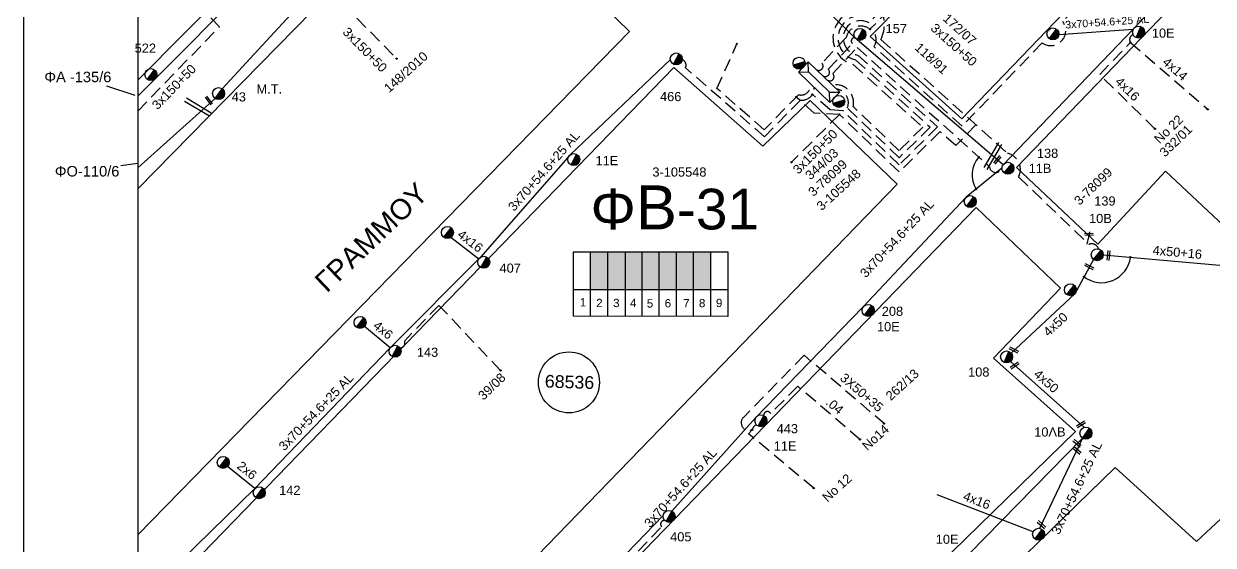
# Model space of a CAD drawing. Header units: millimetres. Extents: x 855 to 3091, y 750 to 2767.
# Drawn here: x 854.5 to 1088.3, y 1530.5 to 1633.1 of the extents above; entities that cross this region are included whole.
import ezdxf
from ezdxf.enums import TextEntityAlignment as Align

# ---------------------------------------------------------------- set-up
doc = ezdxf.new("R2010")
doc.units = ezdxf.units.MM
doc.linetypes.add('DASHED', pattern=[19.05, 12.7, -6.35])
for name, color, linetype, lineweight in [('.04', 7, 'DASHED', 30), ('2x6', 7, 'SYN_LINE', 30), ('3x150+50', 7, 'Continuous', 30), ('3x150+70', 7, 'Continuous', 30), ('3X50+35', 7, 'Continuous', 30), ('3x70+54.6+25 AL', 7, 'SYN_LINE', 30), ('3x95+35', 7, 'Continuous', 30), ('4x14', 7, 'Continuous', 30), ('4x16', 7, 'Continuous', 30), ('4x50', 7, 'Continuous', 30), ('4x50+16', 7, 'Continuous', 30), ('4x50+16_5', 7, 'Continuous', 30), ('4x6', 7, 'SYN_LINE', 30), ('Υπόβαθρο ΔΕΗ', 7, 'Continuous', 30)]:
    doc.layers.add(name, color=color, linetype=linetype, lineweight=lineweight)
for name, color, linetype in [('Pillar OTE', 7, 'Continuous'), ('TEXT ΚΑΛΩΔΙΩΝ', 7, 'Continuous'), ('Άγνωστα', 7, 'Continuous'), ('ΑΓΝΩΣΤΟ ΕΝΑΕΡΙΟ ΚΑΛΩΔΙΟ', 7, 'Continuous'), ('ΑΓΝΩΣΤΟ ΥΠΟΓΕΙΟ ΚΑΛΩΔΙΟ', 7, 'DASHED'), ('Επιγραφές - Σχήματα', 7, 'Continuous'), ('Καλώδια ΧΤ   3x150AL+50CU', 7, 'DASHED'), ('Μηχανική τομή', 7, 'Continuous'), ('Στύλος ΦΜ', 7, 'Continuous'), ('Στύλος ΦΜ @ 1', 7, 'Continuous'), ('Συνδέσεις', 7, 'Continuous'), ('Τομή', 7, 'Continuous'), ('Υποσταθμός εναέριος 2 στύλων', 7, 'Continuous'), ('Υποσταθμός πόλεως', 7, 'Continuous')]:
    doc.layers.add(name, color=color, linetype=linetype)
doc.styles.add('arial', font='arial.ttf')
doc.styles.get("Standard").update_dxf_attribs({"font": 'arial.ttf'})
doc.linetypes.add('SYN_LINE', pattern='A,0.5,-0.0001,["/\\/\\/\\/",Standard,S=0.1,R=0,X=0,Y=-0.05],-0.25', length=0.7501)
doc.dimstyles.new('ISO-25', dxfattribs={"dimtxt": 2.5, "dimasz": 2.5, "dimexe": 1.25, "dimexo": 0.625, "dimtad": 1, "dimtxsty": 'Standard', "dimcen": 2.5, "dimadec": 0, "dimazin": 0, "dimtfac": 1, "dimtmove": 0, "dimatfit": 3, "dimfxl": 1, "dimarcsym": 0})

# ---------------------------------------------------------------- blocks, each defined once
blk = doc.blocks.new('ΥΠΑΡΧΩΝ ΤΣΙΜΕΝΤΕΝΙΟΣ ΣΤΥΛΟΣ')
at = {"layer": 'Στύλος ΦΜ'}
blk.add_hatch(color=7, dxfattribs=at).paths.add_polyline_path([(-1.29, -2.28, 0.574793), (2.62, 0, 0.268822), (1.3, 2.27)])
at = {"layer": 'Στύλος ΦΜ', "color": 7}
blk.add_line((-1.29, -2.28), (1.3, 2.27), dxfattribs=at)
blk.add_circle((0, 0), 2.62, dxfattribs=at)
at = {"layer": 'Στύλος ΦΜ', "flags": 4}
for tag, p in [('ΑΡΙΘΜΟΣ', (-4.68, 8.05)), ('ΤΥΠΟΣ', (-4.91, 3.03))]:
    blk.add_attdef(tag, p, '', height=4, dxfattribs=at)
blk = doc.blocks.new('ΥΠΟΣΤΑΘΜΟΣ ΕΝΑΕΡΙΟΣ ΕΠΙ 2 ΣΤΥΛΩΝ')
at = {"layer": 'Υποσταθμός εναέριος 2 στύλων', "linetype": 'Continuous'}
for points in [[(-11.97, -2.11, 0.574793), (-8.45, -0.07, 0.268822), (-9.64, 1.98)], [(9.68, -2.15, 0.574793), (13.19, -0.1, 0.268822), (12.01, 1.95)]]:
    blk.add_hatch(color=256, dxfattribs=at).paths.add_polyline_path(points)
for p, q in [((-11.97, -2.11), (-9.64, 1.98)), ((9.68, -2.15), (12.01, 1.95))]:
    blk.add_line(p, q, dxfattribs=at)
for centre in [(-10.81, -0.07), (10.84, -0.1)]:
    blk.add_circle(centre, 2.36, dxfattribs=at)
at = {"layer": 'Υποσταθμός πόλεως', "linetype": 'Continuous', "ltscale": 40}
blk.add_lwpolyline([(-8.57, 2.82), (8.57, 2.82), (8.57, -2.82), (-8.57, -2.82)], close=True, dxfattribs=at)
for points in [[(-5.75, 0), (-8.57, 2.82)], [(-8.57, -2.82), (-5.75, 0)], [(-5.75, 0), (5.75, 0)], [(5.75, 0), (8.57, 2.82)], [(8.57, -2.82), (5.75, 0)]]:
    blk.add_lwpolyline(points, dxfattribs=at)
at = {"layer": 'Υποσταθμός εναέριος 2 στύλων', "ltscale": 40, "flags": 1}
for tag, p in [('ΜΕΤΑΣΧΗΜΑΤΙΣΜΟΣ', (14.09, 2.51)), ('ΙΣΧΥΣ', (14.07, -0.28)), ('ΑΡΙΘΜΟΣ', (14.19, -3))]:
    blk.add_attdef(tag, p, '', height=1.8, dxfattribs=at)
blk = doc.blocks.new('ΜΗΧΑΝΙΚΗ ΤΟΜΗ')
at = {"layer": 'Μηχανική τομή', "ltscale": 40}
for p, q in [((-1.89, 0.78), (5.69, 0.78)), ((-1.89, -0.77), (5.69, -0.77))]:
    blk.add_line(p, q, dxfattribs=at)
blk = doc.blocks.new('_ΣΥΝΔΕΣΗ')
at = {"layer": 'Συνδέσεις', "linetype": 'SYN_LINE', "ltscale": 40}
blk.add_hatch(color=256, dxfattribs=at).paths.add_polyline_path([(0.5, -0.01, 1), (-0.5, -0.01, 1)])
at = {"layer": 'Συνδέσεις'}
blk.add_circle((0, -0.01), 0.5, dxfattribs=at)
blk = doc.blocks.new('ΤΟΜΗ')
at = {"layer": 'Τομή', "ltscale": 40}
for p, q in [((-5.68, 0), (17.06, 0)), ((-5.68, -2.77), (17.06, -2.77))]:
    blk.add_line(p, q, dxfattribs=at)
blk = doc.blocks.new('τομή_')
at = {"layer": 'Επιγραφές - Σχήματα'}
for p, q in [((-1.29, -0.22), (0.13, 0.75)), ((-1.08, -0.46), (0.34, 0.51)), ((-0.66, 0.62), (-0.29, -0.37))]:
    blk.add_line(p, q, dxfattribs=at)

msp = doc.modelspace()

# ---------------------------------------------------------------- hatches: boundary and pattern name
at = {"layer": 'Καλώδια ΧΤ   3x150AL+50CU', "linetype": 'DASHED', "lineweight": -3, "ltscale": 0.2}
h = msp.add_hatch(color=6, dxfattribs=at)
h.dxf.hatch_style = 1
h.paths.add_polyline_path([(969.34, 1588.2), (965.9, 1588.2), (965.9, 1580.84), (969.34, 1580.83)])
h = msp.add_hatch(color=151, dxfattribs=at)
h.dxf.hatch_style = 1
h.paths.add_polyline_path([(969.34, 1580.83), (972.78, 1580.83), (972.78, 1588.2), (969.34, 1588.2)])
h = msp.add_hatch(color=1, dxfattribs=at)
h.dxf.hatch_style = 1
h.paths.add_polyline_path([(976.07, 1588.2), (972.78, 1588.2), (972.78, 1580.83), (976.07, 1580.83)])
h = msp.add_hatch(color=85, dxfattribs=at)
h.dxf.hatch_style = 1
h.paths.add_polyline_path([(979.46, 1588.2), (976.07, 1588.2), (976.07, 1580.83), (979.46, 1580.82)])
h = msp.add_hatch(color=173, dxfattribs=at)
h.dxf.hatch_style = 1
h.paths.add_polyline_path([(979.46, 1580.82), (982.86, 1580.82), (982.86, 1588.2), (979.46, 1588.2)])
h = msp.add_hatch(color=27, dxfattribs=at)
h.dxf.hatch_style = 1
h.paths.add_polyline_path([(982.86, 1580.82), (986.25, 1580.82), (986.25, 1588.2), (982.86, 1588.2)])
h = msp.add_hatch(color=2, dxfattribs=at)
h.dxf.hatch_style = 1
h.paths.add_polyline_path([(986.19, 1580.82), (989.59, 1580.82), (989.59, 1588.2), (986.19, 1588.2)])

# ---------------------------------------------------------------- linework, layer by layer
at = {"layer": '.04', "color": 151, "linetype": 'DASHED', "lineweight": -3, "ltscale": 0.2}
for points in [[(1018.89, 1551.34), (1006.66, 1561.79), (1001.35, 1556.42, 0.815199), (999.97, 1556.04, -24.595072)], [(1009.82, 1541.77), (997, 1552.43), (997.69, 1553.21, -0.208202), (998.53, 1554.23, -33.564768)]]:
    msp.add_lwpolyline(points, format="xyb", dxfattribs=at)
at = {"layer": '2x6', "color": 85, "linetype": 'SYN_LINE', "lineweight": -3, "ltscale": 7}
msp.add_lwpolyline([(899.98, 1541.67), (894.58, 1546.01)], dxfattribs=at)
at = {"layer": '3x150+50', "lineweight": -3}
msp.add_lwpolyline([(876.93, 763.69), (2934.6, 763.16), (2934.6, 1746.06), (876.93, 1746.06)], close=True, dxfattribs=at)
at = {"layer": '3x150+50', "color": 2, "linetype": 'DASHED', "lineweight": -3, "ltscale": 0.2}
msp.add_lwpolyline([(1062.42, 1710.16), (1046.08, 1693.21), (1042.95, 1694.29), (1009.81, 1659.88), (1026.98, 1643.86), (1018.87, 1635.69, 0.861908), (1017.56, 1625.06), (1031.25, 1612.73), (1026.6, 1608.12), (1017.57, 1616.8, 0.538125), (1013.48, 1621.03)], format="xyb", dxfattribs=at)
at = {"layer": '3x150+50', "color": 6, "linetype": 'DASHED', "lineweight": -3, "ltscale": 0.2}
msp.add_lwpolyline([(1076.93, 1652.45), (1058.75, 1633.53, -0.861795), (1054.71, 1629.33), (1038.97, 1612.95), (1021.62, 1628.58, 0.465173), (1020.86, 1632.01)], format="xyb", dxfattribs=at)
at = {"layer": '3x150+50', "color": 173, "linetype": 'DASHED', "lineweight": -3, "ltscale": 0.2}
msp.add_lwpolyline([(917.34, 1647.31, -1.053236), (917.22, 1641.93), (914.68, 1639.62), (927.82, 1626.22)], format="xyb", dxfattribs=at)
at = {"layer": '3x150+50', "color": 62, "linetype": 'DASHED', "lineweight": -3, "ltscale": 0.2}
msp.add_lwpolyline([(876.93, 1615.92), (893, 1632.5), (891.33, 1634.27)], dxfattribs=at)
at = {"layer": '3x150+50', "color": 151, "linetype": 'DASHED', "lineweight": -3, "ltscale": 0.2}
msp.add_lwpolyline([(1012.47, 1622, 0.926863), (1013.55, 1623.28), (1018.33, 1628.4), (1044.36, 1604.97, 0.816366), (1046.81, 1604.71)], format="xyb", dxfattribs=at)
at = {"layer": '3x150+50', "color": 1, "linetype": 'DASHED', "lineweight": -3, "ltscale": 0.2}
msp.add_lwpolyline([(1014.87, 1615.23), (1005.44, 1605.83)], dxfattribs=at)
at = {"layer": '3x150+50', "color": 85, "linetype": 'DASHED', "lineweight": -3, "ltscale": 0.2}
msp.add_lwpolyline([(948.27, 1564.88), (936.13, 1577.7), (929.36, 1570.69, -0.573256), (928.49, 1569.35, -16.465529)], format="xyb", dxfattribs=at)
at = {"layer": '3x150+70', "color": 27, "linetype": 'DASHED', "lineweight": -3, "ltscale": 0.2}
msp.add_lwpolyline([(1058.59, 1719.16, 0.501818), (1057.7, 1717.4), (1050.55, 1710.25), (1052.34, 1708.66), (1017.94, 1672.99), (1020.92, 1669.97), (1011.23, 1659.92), (1028.41, 1643.89), (1019.28, 1634.68, 0.923882), (1018.04, 1625.97), (1032.71, 1612.76), (1026.61, 1606.73), (1016.42, 1616.52, 0.48923), (1014.3, 1620.24)], format="xyb", dxfattribs=at)
at = {"layer": '3x150+70', "color": 85, "linetype": 'DASHED', "lineweight": -3, "ltscale": 0.2}
msp.add_lwpolyline([(1038.69, 1685.53), (1014.08, 1660), (1031.29, 1643.95), (1020.68, 1633.25, 1.200829), (1018.5, 1626.9), (1034.16, 1612.8), (1026.62, 1605.33), (1015.58, 1615.94), (1013.05, 1616.12), (1009.54, 1619.15)], format="xyb", dxfattribs=at)
at = {"layer": '3x150+70', "color": 1, "linetype": 'DASHED', "lineweight": -3, "ltscale": 0.2}
msp.add_lwpolyline([(1036.7, 1684.91), (1012.66, 1659.96), (1029.85, 1643.92), (1022.62, 1636.62, -0.254848), (1023.03, 1630), (1047.91, 1607.6, -0.487001), (1050.08, 1602.96), (1063.94, 1589.71, -0.434328), (1065.8, 1588.8)], format="xyb", dxfattribs=at)
at = {"layer": '3x150+70', "color": 6, "linetype": 'DASHED', "lineweight": -3, "ltscale": 0.2}
msp.add_lwpolyline([(1010.12, 1665.56, -0.693388), (1010.98, 1664.26), (1032.72, 1643.97), (1020.86, 1632.01, 0.535557), (1016.18, 1630.4), (1011.43, 1625.32, -0.871625), (1010.35, 1624.04)], format="xyb", dxfattribs=at)
at = {"layer": '3X50+35', "color": 151, "linetype": 'DASHED', "lineweight": -3, "ltscale": 0.2}
msp.add_lwpolyline([(1023.81, 1554.31), (1007.94, 1567.88), (995.99, 1555.67, 0.821715), (997.69, 1553.21, 14.257769)], format="xyb", dxfattribs=at)
at = {"layer": '3x70+54.6+25 AL', "color": 1, "linetype": 'SYN_LINE', "lineweight": -3, "ltscale": 15}
msp.add_lwpolyline([(956.64, 1685.01), (942.2, 1672.01), (928.06, 1657.95), (916.38, 1645.11), (893.55, 1620.29)], dxfattribs=at)
at = {"layer": '3x70+54.6+25 AL', "color": 233, "linetype": 'SYN_LINE', "lineweight": -3, "ltscale": 15, "true_color": 0xd2798f}
msp.add_lwpolyline([(914.95, 1657.07), (880.46, 1622.37), (876.93, 1618.82)], dxfattribs=at)
at = {"layer": '3x70+54.6+25 AL', "color": 173, "linetype": 'SYN_LINE', "lineweight": -3, "ltscale": 15}
msp.add_lwpolyline([(1058, 1630.98), (1072.62, 1631.99)], dxfattribs=at)
at = {"layer": '3x70+54.6+25 AL', "color": 85, "linetype": 'SYN_LINE', "lineweight": -3, "ltscale": 15}
msp.add_lwpolyline([(981.63, 1626.06), (961.95, 1607.31), (944.3, 1587.15), (926.57, 1569.36), (899.98, 1541.67), (876.93, 1519.23)], dxfattribs=at)
at = {"layer": '3x70+54.6+25 AL', "color": 2, "linetype": 'SYN_LINE', "lineweight": -3, "ltscale": 15}
msp.add_lwpolyline([(892.12, 1618.41), (876.93, 1604.75)], dxfattribs=at)
at = {"layer": '3x70+54.6+25 AL', "color": 151, "linetype": 'SYN_LINE', "lineweight": -3, "ltscale": 10}
msp.add_lwpolyline([(1046.81, 1604.71), (1039.8, 1598.99)], dxfattribs=at)
at = {"layer": '3x70+54.6+25 AL', "color": 151, "linetype": 'SYN_LINE', "lineweight": -3, "ltscale": 15}
for points in [[(1039.8, 1598.99), (1019.55, 1577.38), (998.38, 1555.56), (981.93, 1537.25)], [(980.21, 1536.39), (960.73, 1516.2), (936.59, 1491.1), (921.88, 1475.8)]]:
    msp.add_lwpolyline(points, dxfattribs=at)
at = {"layer": '3x70+54.6+25 AL', "color": 5, "linetype": 'SYN_LINE', "lineweight": -3, "ltscale": 15}
for points in [[(1062.66, 1551.6), (1037.25, 1525.63), (1008.7, 1498.33), (980.76, 1470.75), (955.04, 1445.94)], [(1062.66, 1551.6), (1054.22, 1533.85)]]:
    msp.add_lwpolyline(points, dxfattribs=at)
at = {"layer": '3x95+35', "color": 151, "linetype": 'DASHED', "lineweight": -3, "ltscale": 0.2}
msp.add_lwpolyline([(981.55, 1508.69), (967.37, 1521.1), (979.93, 1534.18, -0.782975), (980.58, 1535.35, 58.974886)], format="xyb", dxfattribs=at)
at = {"layer": '4x14', "color": 173, "linetype": 'DASHED', "lineweight": -3, "ltscale": 0.2}
msp.add_lwpolyline([(1072.08, 1629.4), (1087.26, 1616.25)], dxfattribs=at)
at = {"layer": '4x16', "color": 173, "linetype": 'DASHED', "lineweight": -3, "ltscale": 0.2}
msp.add_lwpolyline([(1076.88, 1612.43), (1066.02, 1623.08), (1072.08, 1629.4, -0.497512), (1072.59, 1630.92, 36.606231)], format="xyb", dxfattribs=at)
at = {"layer": '4x16', "color": 85, "linetype": 'SYN_LINE', "lineweight": -3, "ltscale": 7}
msp.add_lwpolyline([(943.96, 1586.81), (938.46, 1591.05)], dxfattribs=at)
at = {"layer": '4x16', "color": 5, "linetype": 'SYN_LINE', "lineweight": -3, "ltscale": 15}
msp.add_lwpolyline([(1052.92, 1533.15), (1034.08, 1540.42)], dxfattribs=at)
at = {"layer": '4x50', "color": 5, "linetype": 'Continuous', "lineweight": -3, "ltscale": 0.2}
for points in [[(1064.79, 1586.75), (1061.14, 1579.97), (1048.6, 1568.32)], [(1048.48, 1566.65), (1063.05, 1553.71)]]:
    msp.add_lwpolyline(points, dxfattribs=at)
at = {"layer": '4x50+16', "color": 5, "linetype": 'Continuous', "lineweight": -3, "ltscale": 0.2}
msp.add_lwpolyline([(1066.71, 1587.65), (1095.55, 1585.06)], dxfattribs=at)
at = {"layer": '4x50+16_5', "color": 173, "linetype": 'Continuous', "lineweight": -3, "ltscale": 0.2}
msp.add_lwpolyline([(1047.05, 1605.36), (1072.62, 1631.99), (1098.03, 1658.95)], dxfattribs=at)
at = {"layer": '4x6', "color": 85, "linetype": 'SYN_LINE', "lineweight": -3, "ltscale": 7}
msp.add_lwpolyline([(926.57, 1569.36), (921.49, 1573.54)], dxfattribs=at)
at = {"layer": 'Pillar OTE', "lineweight": -3, "ltscale": 40}
for points in [[(962.57, 1575.56), (962.57, 1588.2), (992.9, 1588.2), (992.9, 1575.53), (962.57, 1575.56)], [(965.9, 1575.56), (965.9, 1588.2)], [(969.34, 1575.55), (969.34, 1588.2)], [(972.78, 1575.55), (972.78, 1588.2)], [(976.07, 1575.55), (976.07, 1588.2)], [(979.46, 1575.54), (979.46, 1588.2)], [(982.86, 1575.54), (982.86, 1588.2)], [(986.19, 1575.54), (986.19, 1588.2)], [(989.58, 1575.53), (989.58, 1588.2)], [(962.57, 1580.84), (992.9, 1580.81)]]:
    msp.add_lwpolyline(points, dxfattribs=at)
at = {"layer": 'ΑΓΝΩΣΤΟ ΕΝΑΕΡΙΟ ΚΑΛΩΔΙΟ', "color": 173, "linetype": 'Continuous', "lineweight": -3, "ltscale": 0.2}
msp.add_lwpolyline([(1047.05, 1605.36), (1017.91, 1630.33), (1001.66, 1646.44), (978.4, 1666.8)], dxfattribs=at)
at = {"layer": 'ΑΓΝΩΣΤΟ ΥΠΟΓΕΙΟ ΚΑΛΩΔΙΟ', "color": 173, "linetype": 'DASHED', "lineweight": -3, "ltscale": 0.2}
msp.add_lwpolyline([(1011.59, 1622.85, 0.926863), (1012.67, 1624.13), (1017.42, 1629.21, -0.747655), (1017.91, 1630.33)], format="xyb", dxfattribs=at)
at = {"layer": 'ΑΓΝΩΣΤΟ ΥΠΟΓΕΙΟ ΚΑΛΩΔΙΟ', "color": 1, "linetype": 'DASHED', "lineweight": -3, "ltscale": 0.2}
msp.add_lwpolyline([(1009.07, 1621.37, -0.582469), (1006.82, 1619.12), (1000.09, 1612.22), (990.79, 1620.34), (994.7, 1629.14)], format="xyb", dxfattribs=at)
at = {"layer": 'ΑΓΝΩΣΤΟ ΥΠΟΓΕΙΟ ΚΑΛΩΔΙΟ', "color": 85, "linetype": 'DASHED', "lineweight": -3, "ltscale": 0.2}
msp.add_lwpolyline([(1009.93, 1620.54, -0.459574), (1007.18, 1618.06), (1000.14, 1610.85), (984.61, 1624.41, 0.418993), (983.97, 1626.03)], format="xyb", dxfattribs=at)
at = {"layer": 'ΑΓΝΩΣΤΟ ΥΠΟΓΕΙΟ ΚΑΛΩΔΙΟ', "color": 1, "linetype": 'DASHED', "lineweight": -3, "ltscale": 0.2}
msp.add_lwpolyline([(1041.65, 1613.23), (1037.75, 1609.12), (1034.65, 1611.87), (1026.63, 1603.93), (1014.87, 1615.23), (1009.87, 1615.51), (1006.39, 1618.67)], dxfattribs=at)
at = {"layer": 'Επιγραφές - Σχήματα', "lineweight": -3}
msp.add_lwpolyline([(854.53, 1772.42), (3089.94, 1772.28), (3090.64, 753.14), (854.53, 753.28)], close=True, dxfattribs=at)
at = {"layer": 'Υπόβαθρο ΔΕΗ', "lineweight": -3}
for points in [[(876.93, 1621.99), (940.94, 1686.52), (876.93, 1744.47)], [(1114.02, 1746.06), (1140.57, 1720.1), (1038.92, 1614.35), (1020.9, 1630.57), (1034.16, 1644), (1016.93, 1660.07), (1099.78, 1746.06)], [(876.93, 1600.6), (952.58, 1677.79), (969.79, 1660.91), (956.96, 1647.82), (973.58, 1631.53), (876.93, 1532.58)], [(1009.13, 1617.98), (1026.21, 1601.56), (912.93, 1484.54), (878.31, 1514.15), (876.93, 1515.78), (982.28, 1624.46), (999.8, 1609.02), (1009.13, 1617.98)], [(1063.8, 1591.15), (1063.5, 1589.75)]]:
    msp.add_lwpolyline(points, dxfattribs=at)
for points in [[(1195.38, 1720.74), (1213.67, 1703.02), (1096.66, 1587.53), (1078.95, 1604.08), (1065.67, 1589.75), (1049.7, 1604.8), (1151.19, 1710.23), (1169.11, 1693.88)], [(1041.74, 1596.94), (1058.34, 1581.11), (1045.17, 1567.29), (1061.27, 1552.89), (953.19, 1447.41), (923.18, 1474.41)], [(1069.04, 1545.81), (1085.07, 1531.26), (1099.38, 1544.63), (1129.71, 1518), (1006.64, 1398.77), (960.86, 1440.38)]]:
    msp.add_lwpolyline(points, close=True, dxfattribs=at)
msp.add_circle((961.69, 1562.55), 6, dxfattribs=at)
for centre, radius, start, end in [((1046.33, 1603.34), 5.38, 139.1336, 211.1571), ((1066.4, 1587.86), 5.7, 232.8433, 353.0327)]:
    msp.add_arc(centre, radius, start, end, dxfattribs=at)

# ---------------------------------------------------------------- block references
at = {"layer": 'Επιγραφές - Σχήματα', "rotation": 327.5255893724974}
msp.add_blockref('τομή_', (1064.24, 1591.31), dxfattribs=at)
at = {"layer": 'Μηχανική τομή', "lineweight": -3}
for p, xscale, yscale, zscale, rotation in [((891.22, 1617.6), 0.25, 0.25, 0.25, 126.1250658518082), ((1045.63, 1605.95), 0.2499999999999999, 0.2499999999999999, 0.4999999999999997, 51.34974034966169), ((1067.72, 1587.03), 0.2499999999999999, 0.2499999999999999, 0.4999999999999997, 84.07094367958229), ((1063.53, 1585.55), 0.2499999999999999, 0.2499999999999999, 0.4999999999999997, 332.8601305205386), ((1048.68, 1569.18), 0.2499999999999999, 0.2499999999999999, 0.4999999999999997, 332.8601305205386), ((1048.91, 1565.64), 0.2499999999999999, 0.2499999999999999, 0.4999999999999997, 32.70352838449482), ((1061.95, 1554.07), 0.2499999999999999, 0.2499999999999999, 0.4999999999999997, 32.70352838449482), ((1061.22, 1550.91), 0.2499999999999999, 0.2499999999999999, 0.4999999999999997, 318.467605659295), ((1061.17, 1549.54), 0.2499999999999999, 0.2499999999999999, 0.4999999999999997, 318.467605659295), ((1054.21, 1534.91), 0.2499999999999999, 0.2499999999999999, 0.4999999999999997, 318.467605659295)]:
    msp.add_blockref('ΜΗΧΑΝΙΚΗ ΤΟΜΗ', p, dxfattribs=dict(at, xscale=xscale, yscale=yscale, zscale=zscale, rotation=rotation))
at = {"layer": 'Στύλος ΦΜ @ 1', "lineweight": -3, "ltscale": 40}
ref = msp.add_blockref('ΥΠΑΡΧΩΝ ΤΣΙΜΕΝΤΕΝΙΟΣ ΣΤΥΛΟΣ', (1018.89, 1630.99), dxfattribs=dict(at, xscale=0.4499999999998181, yscale=0.4499999999998181, zscale=0.4499999999998181, rotation=1.830216397264147))
ref.add_attrib('ΤΥΠΟΣ', '157', (1023.94, 1631.23), dxfattribs={"layer": 'Στύλος ΦΜ', "height": 1.8, "flags": 4})
at = {"layer": 'Στύλος ΦΜ @ 1', "lineweight": -3, "ltscale": 40, "xscale": 0.4499999999998181, "yscale": 0.4499999999998181, "zscale": 0.4499999999998181, "rotation": 352.5021454697022}
for p in [(1056.83, 1631.08), (1040.58, 1598.1), (937.81, 1592.03), (1060.27, 1580.76), (920.63, 1574.34), (893.73, 1546.83), (1054.01, 1532.69)]:
    msp.add_blockref('ΥΠΑΡΧΩΝ ΤΣΙΜΕΝΤΕΝΙΟΣ ΣΤΥΛΟΣ', p, dxfattribs=at)
at = {"layer": 'Στύλος ΦΜ @ 1', "lineweight": -3, "ltscale": 40}
ref = msp.add_blockref('ΥΠΑΡΧΩΝ ΤΣΙΜΕΝΤΕΝΙΟΣ ΣΤΥΛΟΣ', (1073.66, 1631.43), dxfattribs=dict(at, xscale=0.4499999999998182, yscale=0.4499999999998182, zscale=0.4499999999998182, rotation=7.603025801664742))
ref.add_attrib('ΤΥΠΟΣ', '10E', (1076.28, 1630.34), dxfattribs={"layer": 'Στύλος ΦΜ', "height": 1.8, "flags": 4})
ref = msp.add_blockref('ΥΠΑΡΧΩΝ ΤΣΙΜΕΝΤΕΝΙΟΣ ΣΤΥΛΟΣ', (879.52, 1623.08), dxfattribs=dict(at, xscale=0.4499999999998181, yscale=0.4499999999998181, zscale=0.4499999999998181, rotation=352.5021454697022))
ref.add_attrib('ΤΥΠΟΣ', '522', (876.33, 1627.38), dxfattribs={"layer": 'Στύλος ΦΜ', "height": 1.8, "flags": 4})
ref = msp.add_blockref('ΥΠΑΡΧΩΝ ΤΣΙΜΕΝΤΕΝΙΟΣ ΣΤΥΛΟΣ', (982.8, 1626.16), dxfattribs=dict(at, xscale=0.4499999999998181, yscale=0.4499999999998181, zscale=0.4499999999998181, rotation=1.830216397264147))
ref.add_attrib('ΤΥΠΟΣ', '466', (979.6, 1617.86), dxfattribs={"layer": 'Στύλος ΦΜ', "height": 1.8, "flags": 4})
ref = msp.add_blockref('ΥΠΑΡΧΩΝ ΤΣΙΜΕΝΤΕΝΙΟΣ ΣΤΥΛΟΣ', (892.83, 1619.35), dxfattribs=dict(at, xscale=0.4499999999998181, yscale=0.4499999999998181, zscale=0.4499999999998181, rotation=352.5021454697022))
ref.add_attrib('ΤΥΠΟΣ', '43', (895.4, 1617.8), dxfattribs={"layer": 'Στύλος ΦΜ', "height": 1.8, "flags": 4})
ref.add_attrib('ΑΡΙΘΜΟΣ', 'M.T.', (900.28, 1619.35), dxfattribs={"layer": 'Στύλος ΦΜ', "height": 1.8, "flags": 4})
ref = msp.add_blockref('ΥΠΑΡΧΩΝ ΤΣΙΜΕΝΤΕΝΙΟΣ ΣΤΥΛΟΣ', (962.65, 1606.36), dxfattribs=dict(at, xscale=0.4499999999998181, yscale=0.4499999999998181, zscale=0.4499999999998181, rotation=1.830216397264147))
ref.add_attrib('ΤΥΠΟΣ', '11E', (966.92, 1605.27), dxfattribs={"layer": 'Στύλος ΦΜ', "height": 1.8, "flags": 4})
ref = msp.add_blockref('ΥΠΑΡΧΩΝ ΤΣΙΜΕΝΤΕΝΙΟΣ ΣΤΥΛΟΣ', (1047.99, 1604.65), dxfattribs=dict(at, xscale=0.449999999999818, yscale=0.449999999999818, zscale=0.449999999999818, rotation=350.1455254673131))
ref.add_attrib('ΤΥΠΟΣ', '138', (1053.68, 1606.71), dxfattribs={"layer": 'Στύλος ΦΜ', "height": 1.8, "flags": 4})
ref.add_attrib('ΑΡΙΘΜΟΣ', '11B', (1052.06, 1603.75), dxfattribs={"layer": 'Στύλος ΦΜ', "height": 1.8, "flags": 4})
ref = msp.add_blockref('ΥΠΑΡΧΩΝ ΤΣΙΜΕΝΤΕΝΙΟΣ ΣΤΥΛΟΣ', (1065.54, 1587.66), dxfattribs=dict(at, xscale=0.449999999999818, yscale=0.449999999999818, zscale=0.449999999999818, rotation=350.1455254673131))
ref.add_attrib('ΤΥΠΟΣ', '10B', (1063.93, 1593.89), dxfattribs={"layer": 'Στύλος ΦΜ', "height": 1.8, "flags": 4})
ref.add_attrib('ΑΡΙΘΜΟΣ', '139', (1064.95, 1597.33), dxfattribs={"layer": 'Στύλος ΦΜ', "height": 1.8, "flags": 4})
ref = msp.add_blockref('ΥΠΑΡΧΩΝ ΤΣΙΜΕΝΤΕΝΙΟΣ ΣΤΥΛΟΣ', (944.95, 1586.17), dxfattribs=dict(at, xscale=0.4499999999998181, yscale=0.4499999999998181, zscale=0.4499999999998181, rotation=1.830216397264147))
ref.add_attrib('ΤΥΠΟΣ', '407', (948.05, 1584.13), dxfattribs={"layer": 'Στύλος ΦΜ', "height": 1.8, "flags": 4})
ref = msp.add_blockref('ΥΠΑΡΧΩΝ ΤΣΙΜΕΝΤΕΝΙΟΣ ΣΤΥΛΟΣ', (1020.51, 1576.7), dxfattribs=dict(at, xscale=0.449999999999818, yscale=0.449999999999818, zscale=0.449999999999818, rotation=353.4051258352864))
ref.add_attrib('ΤΥΠΟΣ', '10E', (1022.24, 1572.62), dxfattribs={"layer": 'Στύλος ΦΜ', "height": 1.8, "flags": 4})
ref.add_attrib('ΑΡΙΘΜΟΣ', '208', (1023.19, 1575.64), dxfattribs={"layer": 'Στύλος ΦΜ', "height": 1.8, "flags": 4})
ref = msp.add_blockref('ΥΠΑΡΧΩΝ ΤΣΙΜΕΝΤΕΝΙΟΣ ΣΤΥΛΟΣ', (927.52, 1568.67), dxfattribs=dict(at, xscale=0.4499999999998181, yscale=0.4499999999998181, zscale=0.4499999999998181, rotation=1.830216397264147))
ref.add_attrib('ΤΥΠΟΣ', '143', (931.8, 1567.58), dxfattribs={"layer": 'Στύλος ΦΜ', "height": 1.8, "flags": 4})
ref = msp.add_blockref('ΥΠΑΡΧΩΝ ΤΣΙΜΕΝΤΕΝΙΟΣ ΣΤΥΛΟΣ', (1047.72, 1567.55), dxfattribs=dict(at, xscale=0.4499999999998181, yscale=0.4499999999998181, zscale=0.4499999999998181, rotation=6.004846307291527))
ref.add_attrib('ΤΥΠΟΣ', '108', (1040.16, 1563.69), dxfattribs={"layer": 'Στύλος ΦΜ', "height": 1.8, "flags": 4})
ref = msp.add_blockref('ΥΠΑΡΧΩΝ ΤΣΙΜΕΝΤΕΝΙΟΣ ΣΤΥΛΟΣ', (999.42, 1555), dxfattribs=dict(at, xscale=0.4499999999998181, yscale=0.4499999999998181, zscale=0.4499999999998181, rotation=1.830216397264147))
ref.add_attrib('ΤΥΠΟΣ', '11E', (1001.96, 1549.15), dxfattribs={"layer": 'Στύλος ΦΜ', "height": 1.8, "flags": 4})
ref.add_attrib('ΑΡΙΘΜΟΣ', '443', (1002.53, 1552.55), dxfattribs={"layer": 'Στύλος ΦΜ', "height": 1.8, "flags": 4})
ref = msp.add_blockref('ΥΠΑΡΧΩΝ ΤΣΙΜΕΝΤΕΝΙΟΣ ΣΤΥΛΟΣ', (1063.33, 1552.57), dxfattribs=dict(at, xscale=0.449999999999818, yscale=0.449999999999818, zscale=0.449999999999818, rotation=355.1610730505017))
ref.add_attrib('ΤΥΠΟΣ', '10ΛΒ', (1053.16, 1551.9), dxfattribs={"layer": 'Στύλος ΦΜ', "height": 1.8, "flags": 4})
ref = msp.add_blockref('ΥΠΑΡΧΩΝ ΤΣΙΜΕΝΤΕΝΙΟΣ ΣΤΥΛΟΣ', (900.83, 1540.86), dxfattribs=dict(at, xscale=0.4499999999998181, yscale=0.4499999999998181, zscale=0.4499999999998181, rotation=352.5021454697022))
ref.add_attrib('ΤΥΠΟΣ', '142', (904.73, 1540.44), dxfattribs={"layer": 'Στύλος ΦΜ', "height": 1.8, "flags": 4})
ref = msp.add_blockref('ΥΠΑΡΧΩΝ ΤΣΙΜΕΝΤΕΝΙΟΣ ΣΤΥΛΟΣ', (981.38, 1536.21), dxfattribs=dict(at, xscale=0.4499999999998181, yscale=0.4499999999998181, zscale=0.4499999999998181, rotation=1.830216397264147))
ref.add_attrib('ΑΡΙΘΜΟΣ', '405', (981.59, 1531.29), dxfattribs={"layer": 'Στύλος ΦΜ', "height": 1.8, "flags": 4})
ref = msp.add_blockref('ΥΠΑΡΧΩΝ ΤΣΙΜΕΝΤΕΝΙΟΣ ΣΤΥΛΟΣ', (1036.27, 1526.28), dxfattribs=dict(at, xscale=0.449999999999818, yscale=0.449999999999818, zscale=0.449999999999818, rotation=341.5202696887865))
ref.add_attrib('ΤΥΠΟΣ', '10E', (1033.8, 1530.81), dxfattribs={"layer": 'Στύλος ΦΜ', "height": 1.8, "flags": 4})
at = {"layer": 'Συνδέσεις', "lineweight": -3, "xscale": 0.25, "yscale": 0.25, "zscale": 0.25}
for p in [(1020.86, 1632.02), (994.7, 1629.14), (1072.08, 1629.41), (927.82, 1626.22), (1006.39, 1618.67), (1009.54, 1619.15), (1087.26, 1616.25), (1014.87, 1615.24), (1076.88, 1612.43), (1042.26, 1606.86), (1005.44, 1605.84), (1041.73, 1600.56), (1072.05, 1587.17), (1062.96, 1583.33), (948.27, 1564.89), (997.69, 1553.21), (1023.63, 1554.46), (1018.89, 1551.35), (1009.82, 1541.77)]:
    msp.add_blockref('_ΣΥΝΔΕΣΗ', p, dxfattribs=at)
at = {"layer": 'Τομή', "lineweight": -3, "xscale": 0.2499999999999997, "yscale": 0.2499999999999997, "zscale": 0.2499999999999997}
for p, rotation in [((887.72, 1617.76), 329.4447976320966), ((1044.01, 1606.02), 59.56955436933625)]:
    msp.add_blockref('ΤΟΜΗ', p, dxfattribs=dict(at, rotation=rotation))
at = {"layer": 'Υποσταθμός εναέριος 2 στύλων', "lineweight": -3, "xscale": 0.5, "yscale": 0.5, "zscale": 0.5, "rotation": 316.1233691699086}
msp.add_blockref('ΥΠΟΣΤΑΘΜΟΣ ΕΝΑΕΡΙΟΣ ΕΠΙ 2 ΣΤΥΛΩΝ', (1010.86, 1621.6), dxfattribs=at)

# ---------------------------------------------------------------- texts
at = {"lineweight": -3, "ltscale": 40, "insert": (911.35, 1582.9), "char_height": 4, "width": 150.9822, "attachment_point": 1, "rotation": 43.6111, "style": 'arial'}
msp.add_mtext('ΓPAMΜOY', dxfattribs=at)
at = {"lineweight": -3, "ltscale": 30, "char_height": 1.63, "width": 11.2573, "attachment_point": 1}
for s, insert in [('1', (963.82, 1579.12)), ('2', (967.05, 1578.99)), ('3', (970.38, 1578.99)), ('4', (973.69, 1578.99)), ('5', (976.99, 1578.9)), ('6', (980.51, 1578.93)), ('7', (984.14, 1578.93)), ('8', (987.25, 1578.96)), ('9', (990.58, 1578.99))]:
    msp.add_mtext(s, dxfattribs=dict(at, insert=insert))
at = {"layer": 'TEXT ΚΑΛΩΔΙΩΝ', "linetype": 'Continuous', "lineweight": -3, "ltscale": 0.2}
for s, height, rotation, p in [('3x70+54.6+25 AL', 1.5, 3.9538, (1067.49, 1633.44)), ('3x150+50', 1.8, 314.4512, (921.6, 1627.97)), ('3x150+50', 1.8, 318.0029, (1037.36, 1628.95)), ('3x150+50', 1.8, 45.8966, (884.04, 1620.67)), ('4x14', 1.8, 319.0781, (1080.85, 1624.19)), ('4x16', 1.8, 315.582, (1071.48, 1620.25)), ('3x70+54.6+25 AL', 1.8, 48.8013, (956.77, 1604.13)), ('3x150+50', 1.8, 44.8926, (1010.09, 1607.93)), ('3x70+54.6+25 AL', 1.8, 46.8471, (1026.17, 1590.86)), ('4x16', 1.8, 322.3264, (942.31, 1590.35)), ('4x50+16', 1.8, 354.8503, (1081.29, 1588.15)), ('4x50', 1.8, 42.8948, (1057.33, 1573.97)), ('4x6', 1.8, 320.539, (925.18, 1572.84)), ('3X50+35', 1.8, 319.4738, (1019.26, 1560.57)), ('4x50', 1.8, 318.3928, (1055.53, 1562.8)), ('3x70+54.6+25 AL', 1.8, 46.1589, (911.98, 1556.76)), ('.04', 1.8, 319.4816, (1013.94, 1557.94)), ('3x70+54.6+25 AL', 1.8, 64.5535, (1061.5, 1541.82)), ('3x70+54.6+25 AL', 1.8, 48.0624, (983.62, 1541.83)), ('2x6', 1.8, 321.2537, (898.41, 1545.25)), ('4x16', 1.8, 338.9038, (1041.88, 1539.34))]:
    msp.add_text(s, height=height, rotation=rotation, dxfattribs=at).set_placement(p, align=Align.MIDDLE_CENTER)
at = {"layer": 'Άγνωστα', "lineweight": -3, "ltscale": 40, "char_height": 1.8, "width": 12.7137, "attachment_point": 1, "style": 'arial'}
for s, insert, rotation in [('172/07', (1036.26, 1635.23), 317.7282), ('148/2010', (925.14, 1620.74), 42.1098), ('118/91', (1030.72, 1629.51), 317.7282), ('No 22', (1076.53, 1610.66), 44.0714), ('332/01', (1077.6, 1608.04), 44.0714), ('344/03', (1007.93, 1603.59), 42.2616), ('3-78099', (1008.52, 1600.33), 42.2616), ('3-105548', (1010.16, 1597.54), 42.2616), ('3-78099', (1060.8, 1598.55), 44.0714), ('39/08', (943.64, 1560.22), 44.0714), ('262/13', (1023.75, 1560.2), 42.0958), ('No14', (1019.12, 1550.38), 42.0958), ('No 12', (1011.29, 1540.25), 42.0958)]:
    msp.add_mtext(s, dxfattribs=dict(at, insert=insert, rotation=rotation))
at = {"layer": 'Άγνωστα', "lineweight": -3, "ltscale": 0.2, "char_height": 2.059, "width": 21.3206, "attachment_point": 1, "style": 'arial'}
for s, insert in [('ΦA -135/6', (858.58, 1623.65)), ('ΦO-110/6', (860.64, 1605.1))]:
    msp.add_mtext(s, dxfattribs=dict(at, insert=insert))
at = {"layer": 'Άγνωστα', "lineweight": -3, "ltscale": 40, "insert": (978.1, 1604.82), "char_height": 1.8, "width": 12.7137, "attachment_point": 1, "style": 'arial'}
msp.add_mtext('3-105548', dxfattribs=at)
at = {"layer": 'Άγνωστα', "lineweight": -3, "insert": (957, 1564.05), "char_height": 2.5, "width": 13.4112, "attachment_point": 1, "rotation": 358.1643}
msp.add_mtext('68536', dxfattribs=at)
at = {"layer": 'Υπόβαθρο ΔΕΗ', "lineweight": -3, "insert": (965.93, 1601.3), "char_height": 8, "width": 84.6573, "attachment_point": 1}
msp.add_mtext('Φ{\\H1.0833x;B}-31', dxfattribs=at)

# ---------------------------------------------------------------- leaders
at = {"layer": 'Επιγραφές - Σχήματα', "ltscale": 40}
for points in [[(876.43, 1618.96), (870.86, 1620.82)], [(876.93, 1605.59), (873.58, 1605.17)]]:
    msp.add_leader(points, dimstyle='ISO-25', override={"dimasz": 0.5, "dimtad": 0}, dxfattribs=at)

doc.saveas('drawing.dxf')
